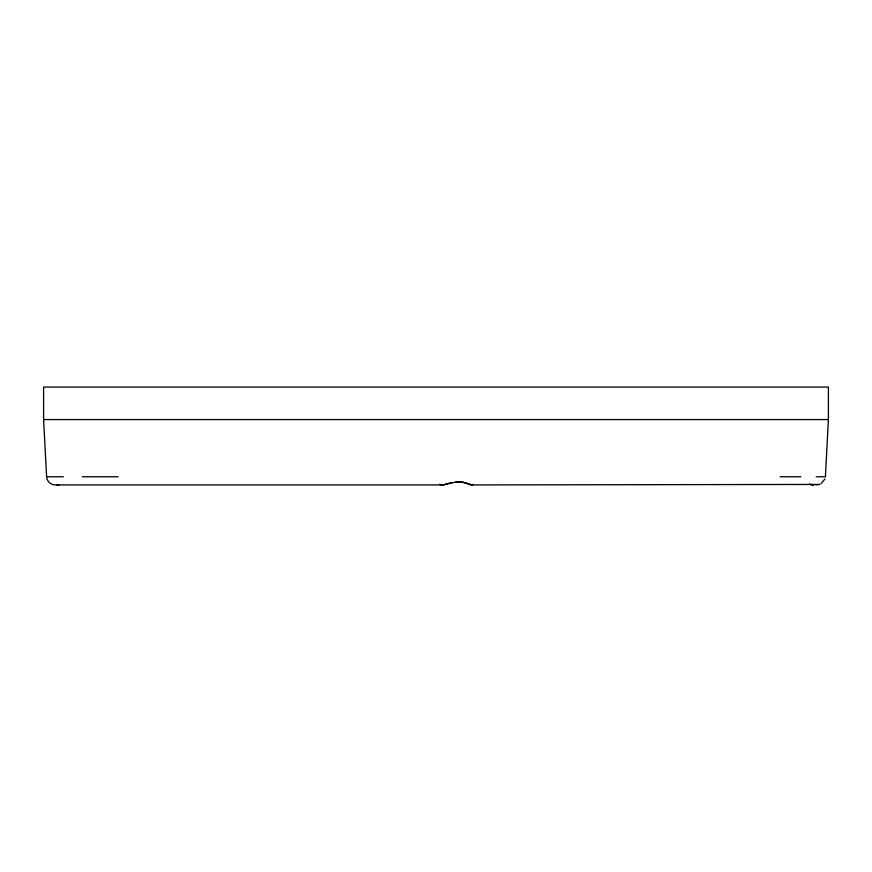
<?xml version="1.0" encoding="UTF-8"?>
<svg xmlns="http://www.w3.org/2000/svg" width="872" height="872" viewBox="0 0 872 872"><rect width="100%" height="100%" fill="white"/><g stroke="black" fill="none" stroke-linecap="round" stroke-linejoin="round"><path stroke-width="1.31" d="M815.767 484.93L819.647 484.44L471.163 484.93C462.084 480.134 452.579 482.085 443.281 484.93L55.198 484.93A8.611 8.611 0 0 1 46.598 476.766L43.6 419.563L43.6 387.07L828.4 387.07L828.4 419.563L825.403 476.766L816.192 476.766M825.01 478.902L820.977 483.851M472.951 484.385L472.035 484.93L472.897 484.483M452.481 482.663L443.281 484.93M456.002 481.791L461.626 481.922L471.163 484.93M43.6 419.563L828.4 419.563M47.688 476.766L63.384 476.766M82.426 476.766L118.08 476.766M780.08 476.766L800.834 476.766M439.859 484.483L441.755 484.93L439.695 484.385M59.078 484.658A8.611 8.611 0 0 1 56.92 484.93M813.511 484.93L809.554 484.331L813.511 484.93"/></g></svg>
